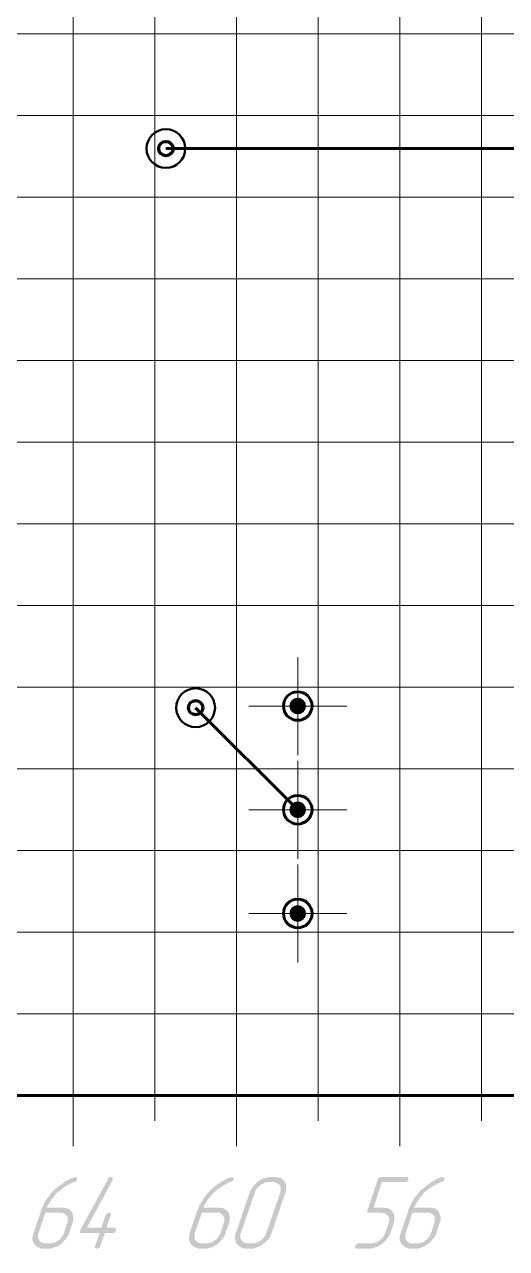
# Model space of a CAD drawing. Extents: x 260 to 1101, y 70 to 664.
# Drawn here: x 879.8 to 903.4, y 394.7 to 454.6 of the extents above; entities that cross this region are included whole.
import ezdxf

# ---------------------------------------------------------------- set-up
doc = ezdxf.new("R2010")
doc.units = 0
doc.header["$MEASUREMENT"] = 0
doc.layers.add('PDF _Геометрия', color=7, linetype='CONTINUOUS')
doc.layers.add('PDF _Сплошная заливка', color=7, linetype='CONTINUOUS')

msp = doc.modelspace()

# ---------------------------------------------------------------- hatches: boundary and pattern name
at = {"layer": 'PDF _Сплошная заливка', "transparency": 33554559}
for points in [[(893.179, 421.231), (893.179, 421.639), (893.023, 421.608), (892.891, 421.519), (892.802, 421.387), (892.771, 421.231)], [(893.179, 416.151), (893.179, 416.559), (893.023, 416.528), (892.891, 416.439), (892.802, 416.307), (892.771, 416.151)], [(893.179, 411.071), (893.179, 411.479), (893.023, 411.448), (892.891, 411.359), (892.802, 411.227), (892.771, 411.071)], [(884.068, 398.168), (884.093, 398.142), (884.119, 398.117), (884.119, 398.117), (884.119, 398.117), (884.119, 398.066), (884.119, 398.041), (884.119, 398.015), (882.849, 395.679), (883.56, 395.679), (883.763, 396.288), (883.789, 396.288), (883.789, 396.314), (883.814, 396.339), (883.84, 396.364), (883.84, 396.364), (883.865, 396.39), (883.916, 396.415), (883.941, 396.415), (883.941, 396.415), (883.966, 396.415), (883.992, 396.39), (884.017, 396.39), (884.017, 396.364), (884.043, 396.364), (884.043, 396.339), (884.017, 396.288), (883.814, 395.679), (884.195, 395.679), (884.221, 395.653), (884.246, 395.653), (884.271, 395.628), (884.271, 395.628), (884.271, 395.602), (884.271, 395.577), (884.271, 395.552), (884.271, 395.526), (884.246, 395.526), (884.246, 395.475), (884.221, 395.45), (884.195, 395.45), (884.17, 395.425), (884.144, 395.425), (884.093, 395.425), (883.738, 395.425), (883.509, 394.79), (883.509, 394.764), (883.509, 394.764), (883.484, 394.713), (883.458, 394.688), (883.433, 394.688), (883.408, 394.688), (883.382, 394.663), (883.331, 394.663), (883.331, 394.663), (883.331, 394.663), (883.306, 394.663), (883.281, 394.688), (883.255, 394.688), (883.255, 394.713), (883.255, 394.739), (883.255, 394.764), (883.255, 394.79), (883.484, 395.425), (882.595, 395.425), (882.569, 395.425), (882.544, 395.425), (882.518, 395.45), (882.518, 395.45), (882.518, 395.475), (882.518, 395.501), (882.518, 395.526), (882.518, 395.552), (883.89, 398.066), (883.89, 398.066), (883.89, 398.092), (883.916, 398.117), (883.941, 398.142), (884.043, 398.168), (884.043, 398.168)], [(898.549, 398.168), (898.574, 398.142), (898.6, 398.117), (898.6, 398.117), (898.6, 398.092), (898.6, 398.066), (898.6, 398.041), (898.6, 398.041), (898.6, 398.015), (898.574, 397.99), (898.549, 397.939), (898.523, 397.939), (898.498, 397.939), (898.473, 397.914), (898.447, 397.914), (897.304, 397.914), (896.897, 396.669), (897.406, 396.669), (897.431, 396.644), (897.482, 396.644), (897.558, 396.644), (897.634, 396.618), (897.71, 396.568), (897.787, 396.517), (897.837, 396.441), (897.837, 396.415), (897.863, 396.39), (897.888, 396.364), (897.888, 396.288), (897.914, 396.212), (897.914, 396.11), (897.914, 396.009), (897.888, 395.958), (897.888, 395.907), (897.71, 395.399), (897.71, 395.399), (897.71, 395.399), (897.71, 395.374), (897.685, 395.348), (897.66, 395.298), (897.609, 395.221), (897.558, 395.145), (897.507, 395.069), (897.406, 394.967), (897.304, 394.891), (897.304, 394.891), (897.304, 394.866), (897.279, 394.866), (897.253, 394.84), (897.228, 394.84), (897.202, 394.815), (897.126, 394.764), (897.024, 394.739), (896.923, 394.688), (896.821, 394.663), (896.72, 394.663), (896.059, 394.663), (896.034, 394.663), (896.008, 394.688), (896.008, 394.688), (895.983, 394.688), (895.983, 394.713), (895.983, 394.764), (896.008, 394.79), (896.008, 394.79), (896.008, 394.815), (896.034, 394.84), (896.059, 394.866), (896.059, 394.866), (896.085, 394.891), (896.135, 394.917), (896.161, 394.917), (896.821, 394.917), (896.872, 394.917), (896.923, 394.942), (896.974, 394.942), (897.05, 394.967), (897.126, 395.018), (897.202, 395.069), (897.202, 395.069), (897.228, 395.094), (897.253, 395.12), (897.304, 395.145), (897.355, 395.221), (897.38, 395.272), (897.431, 395.323), (897.456, 395.399), (897.634, 395.907), (897.634, 395.907), (897.634, 395.933), (897.634, 395.983), (897.66, 396.034), (897.66, 396.085), (897.66, 396.136), (897.634, 396.212), (897.609, 396.263), (897.583, 396.263), (897.583, 396.288), (897.558, 396.314), (897.533, 396.339), (897.482, 396.364), (897.431, 396.39), (897.38, 396.39), (897.304, 396.415), (896.643, 396.415), (896.643, 396.415), (896.618, 396.415), (896.593, 396.441), (896.593, 396.466), (896.567, 396.491), (896.593, 396.517), (897.101, 398.041), (897.101, 398.041), (897.101, 398.066), (897.126, 398.092), (897.126, 398.092), (897.152, 398.117), (897.202, 398.142), (897.228, 398.168), (897.279, 398.168), (898.523, 398.168)]]:
    msp.add_hatch(color=256, dxfattribs=at).paths.add_polyline_path(points)
at = {"layer": 'PDF _Сплошная заливка', "true_color": 0xffffff, "transparency": 33554559}
for points in [[(893.587, 421.231), (893.556, 421.387), (893.467, 421.519), (893.335, 421.608), (893.179, 421.639), (893.179, 421.231)], [(892.771, 421.231), (892.802, 421.075), (892.891, 420.942), (893.023, 420.854), (893.179, 420.823), (893.179, 421.231)], [(893.179, 420.823), (893.335, 420.854), (893.467, 420.942), (893.556, 421.075), (893.587, 421.231), (893.179, 421.231)], [(892.771, 416.151), (892.802, 415.995), (892.891, 415.862), (893.023, 415.774), (893.179, 415.743), (893.179, 416.151)], [(893.587, 416.151), (893.556, 416.307), (893.467, 416.439), (893.335, 416.528), (893.179, 416.559), (893.179, 416.151)], [(893.179, 415.743), (893.335, 415.774), (893.467, 415.862), (893.556, 415.995), (893.587, 416.151), (893.179, 416.151)], [(893.587, 411.071), (893.556, 411.227), (893.467, 411.359), (893.335, 411.448), (893.179, 411.479), (893.179, 411.071)], [(892.771, 411.071), (892.802, 410.915), (892.891, 410.782), (893.023, 410.694), (893.179, 410.663), (893.179, 411.071)], [(893.179, 410.663), (893.335, 410.694), (893.467, 410.782), (893.556, 410.915), (893.587, 411.071), (893.179, 411.071)]]:
    msp.add_hatch(color=7, dxfattribs=at).paths.add_polyline_path(points)
at = {"layer": 'PDF _Сплошная заливка', "transparency": 33554559}
h = msp.add_hatch(color=256, dxfattribs=at)
h.paths.add_polyline_path([(881.553, 396.415), (880.816, 396.415), (880.486, 395.425), (880.486, 395.399), (880.461, 395.374), (880.461, 395.348), (880.461, 395.298), (880.461, 395.247), (880.461, 395.171), (880.486, 395.12), (880.511, 395.069), (880.511, 395.069), (880.537, 395.044), (880.562, 395.018), (880.588, 394.993), (880.613, 394.967), (880.664, 394.942), (880.74, 394.917), (880.816, 394.917), (881.096, 394.917), (881.147, 394.917), (881.197, 394.942), (881.248, 394.942), (881.324, 394.967), (881.401, 395.018), (881.451, 395.069), (881.477, 395.069), (881.502, 395.094), (881.528, 395.12), (881.578, 395.145), (881.604, 395.221), (881.655, 395.272), (881.705, 395.348), (881.731, 395.425), (881.883, 395.907), (881.909, 395.933), (881.909, 395.958), (881.909, 395.983), (881.909, 396.034), (881.909, 396.085), (881.909, 396.161), (881.909, 396.212), (881.883, 396.263), (881.858, 396.263), (881.858, 396.288), (881.832, 396.314), (881.807, 396.339), (881.756, 396.364), (881.705, 396.39), (881.629, 396.415)], flags=0)
h.paths.add_polyline_path([(882.315, 398.168), (882.341, 398.142), (882.366, 398.117), (882.366, 398.117), (882.366, 398.092), (882.366, 398.066), (882.366, 398.041), (882.366, 398.041), (882.366, 398.015), (882.341, 397.99), (882.341, 397.965), (882.315, 397.965), (882.315, 397.965), (882.29, 397.939), (882.239, 397.914), (882.188, 397.914), (882.137, 397.888), (882.01, 397.812), (882.01, 397.812), (881.985, 397.812), (881.96, 397.787), (881.934, 397.787), (881.909, 397.761), (881.858, 397.736), (881.782, 397.685), (881.756, 397.685), (881.731, 397.66), (881.705, 397.634), (881.655, 397.609), (881.578, 397.558), (881.528, 397.482), (881.426, 397.431), (881.35, 397.355), (881.35, 397.33), (881.324, 397.33), (881.299, 397.279), (881.274, 397.253), (881.223, 397.203), (881.197, 397.126), (881.121, 397.076), (881.096, 396.999), (881.07, 396.999), (881.07, 396.974), (881.045, 396.949), (881.02, 396.898), (880.994, 396.847), (880.943, 396.796), (880.918, 396.72), (880.893, 396.669), (881.68, 396.669), (881.705, 396.669), (881.756, 396.644), (881.832, 396.644), (881.909, 396.618), (881.985, 396.568), (882.061, 396.517), (882.112, 396.441), (882.112, 396.441), (882.137, 396.415), (882.163, 396.364), (882.163, 396.288), (882.188, 396.212), (882.188, 396.136), (882.188, 396.034), (882.163, 395.958), (882.137, 395.907), (881.985, 395.399), (881.985, 395.399), (881.985, 395.399), (881.96, 395.374), (881.96, 395.348), (881.934, 395.298), (881.883, 395.221), (881.832, 395.145), (881.756, 395.069), (881.68, 394.967), (881.578, 394.891), (881.578, 394.891), (881.578, 394.866), (881.553, 394.866), (881.528, 394.84), (881.502, 394.84), (881.477, 394.815), (881.401, 394.764), (881.299, 394.739), (881.197, 394.688), (881.096, 394.663), (880.969, 394.663), (880.689, 394.663), (880.664, 394.663), (880.613, 394.663), (880.562, 394.688), (880.486, 394.713), (880.41, 394.764), (880.334, 394.815), (880.283, 394.891), (880.283, 394.891), (880.257, 394.917), (880.232, 394.967), (880.207, 395.018), (880.181, 395.094), (880.181, 395.196), (880.207, 395.298), (880.207, 395.348), (880.232, 395.399), (880.613, 396.517), (880.613, 396.517), (880.613, 396.542), (880.613, 396.568), (880.638, 396.618), (880.664, 396.669), (880.689, 396.72), (880.715, 396.771), (880.74, 396.847), (880.816, 396.974), (880.918, 397.152), (880.994, 397.228), (881.045, 397.304), (881.121, 397.406), (881.197, 397.482), (881.197, 397.482), (881.223, 397.507), (881.248, 397.533), (881.274, 397.558), (881.324, 397.584), (881.375, 397.634), (881.426, 397.685), (881.502, 397.736), (881.578, 397.787), (881.655, 397.838), (881.731, 397.914), (881.832, 397.965), (882.01, 398.066), (882.137, 398.117), (882.239, 398.142), (882.29, 398.168)], flags=0)
h = msp.add_hatch(color=256, dxfattribs=at)
h.paths.add_polyline_path([(889.225, 396.415), (888.489, 396.415), (888.133, 395.425), (888.133, 395.399), (888.133, 395.374), (888.133, 395.348), (888.133, 395.298), (888.133, 395.247), (888.133, 395.171), (888.133, 395.12), (888.184, 395.069), (888.184, 395.069), (888.184, 395.044), (888.209, 395.018), (888.234, 394.993), (888.285, 394.967), (888.336, 394.942), (888.412, 394.917), (888.463, 394.917), (888.768, 394.917), (888.793, 394.917), (888.844, 394.942), (888.92, 394.942), (888.971, 394.967), (889.047, 395.018), (889.124, 395.069), (889.149, 395.069), (889.149, 395.094), (889.2, 395.12), (889.225, 395.145), (889.276, 395.221), (889.327, 395.272), (889.352, 395.348), (889.403, 395.425), (889.556, 395.907), (889.556, 395.933), (889.581, 395.958), (889.581, 395.983), (889.581, 396.034), (889.581, 396.085), (889.581, 396.161), (889.556, 396.212), (889.53, 396.263), (889.53, 396.263), (889.53, 396.288), (889.505, 396.314), (889.454, 396.339), (889.429, 396.364), (889.378, 396.39), (889.301, 396.415)], flags=0)
h.paths.add_polyline_path([(889.987, 398.168), (890.013, 398.142), (890.038, 398.117), (890.038, 398.117), (890.038, 398.092), (890.038, 398.066), (890.038, 398.041), (890.038, 398.041), (890.013, 398.015), (890.013, 397.99), (889.987, 397.965), (889.987, 397.965), (889.962, 397.965), (889.937, 397.939), (889.911, 397.914), (889.86, 397.914), (889.784, 397.888), (889.657, 397.812), (889.657, 397.812), (889.657, 397.812), (889.632, 397.787), (889.606, 397.787), (889.556, 397.761), (889.53, 397.736), (889.429, 397.685), (889.429, 397.685), (889.403, 397.66), (889.378, 397.634), (889.301, 397.609), (889.251, 397.558), (889.174, 397.482), (889.098, 397.431), (889.022, 397.355), (889.022, 397.33), (888.997, 397.33), (888.971, 397.279), (888.946, 397.253), (888.895, 397.203), (888.844, 397.126), (888.793, 397.076), (888.743, 396.999), (888.743, 396.999), (888.717, 396.974), (888.717, 396.949), (888.692, 396.898), (888.641, 396.847), (888.616, 396.796), (888.59, 396.72), (888.565, 396.669), (889.352, 396.669), (889.378, 396.669), (889.429, 396.644), (889.479, 396.644), (889.581, 396.618), (889.632, 396.568), (889.708, 396.517), (889.784, 396.441), (889.784, 396.441), (889.784, 396.415), (889.81, 396.364), (889.835, 396.288), (889.86, 396.212), (889.86, 396.136), (889.835, 396.034), (889.835, 395.958), (889.81, 395.907), (889.632, 395.399), (889.632, 395.399), (889.632, 395.399), (889.632, 395.374), (889.632, 395.348), (889.606, 395.298), (889.556, 395.221), (889.505, 395.145), (889.429, 395.069), (889.352, 394.967), (889.251, 394.891), (889.251, 394.891), (889.225, 394.866), (889.225, 394.866), (889.2, 394.84), (889.174, 394.84), (889.124, 394.815), (889.073, 394.764), (888.971, 394.739), (888.87, 394.688), (888.743, 394.663), (888.641, 394.663), (888.361, 394.663), (888.336, 394.663), (888.285, 394.663), (888.234, 394.688), (888.158, 394.713), (888.082, 394.764), (888.006, 394.815), (887.93, 394.891), (887.93, 394.891), (887.93, 394.917), (887.904, 394.967), (887.879, 395.018), (887.853, 395.094), (887.853, 395.196), (887.853, 395.298), (887.879, 395.348), (887.879, 395.399), (888.26, 396.517), (888.26, 396.517), (888.285, 396.542), (888.285, 396.568), (888.311, 396.618), (888.311, 396.669), (888.336, 396.72), (888.361, 396.771), (888.412, 396.847), (888.489, 396.974), (888.59, 397.152), (888.641, 397.228), (888.717, 397.304), (888.793, 397.406), (888.87, 397.482), (888.87, 397.482), (888.87, 397.507), (888.92, 397.533), (888.946, 397.558), (888.971, 397.584), (889.022, 397.634), (889.098, 397.685), (889.149, 397.736), (889.225, 397.787), (889.301, 397.838), (889.403, 397.914), (889.479, 397.965), (889.683, 398.066), (889.784, 398.117), (889.911, 398.142), (889.962, 398.168), (889.962, 398.168)], flags=0)
h = msp.add_hatch(color=256, dxfattribs=at)
h.paths.add_polyline_path([(891.994, 397.914), (891.715, 397.914), (891.664, 397.914), (891.613, 397.888), (891.563, 397.888), (891.486, 397.838), (891.41, 397.812), (891.334, 397.761), (891.334, 397.761), (891.308, 397.736), (891.283, 397.711), (891.232, 397.66), (891.181, 397.609), (891.156, 397.558), (891.105, 397.482), (891.08, 397.406), (890.394, 395.425), (890.394, 395.399), (890.394, 395.374), (890.368, 395.348), (890.368, 395.298), (890.368, 395.247), (890.368, 395.171), (890.394, 395.12), (890.419, 395.069), (890.419, 395.069), (890.445, 395.044), (890.47, 395.018), (890.495, 394.993), (890.546, 394.967), (890.597, 394.942), (890.648, 394.917), (890.724, 394.917), (891.004, 394.917), (891.054, 394.917), (891.105, 394.942), (891.156, 394.942), (891.232, 394.967), (891.308, 395.018), (891.359, 395.069), (891.385, 395.069), (891.41, 395.094), (891.435, 395.12), (891.486, 395.145), (891.512, 395.196), (891.563, 395.272), (891.613, 395.323), (891.639, 395.425), (892.325, 397.406), (892.325, 397.431), (892.325, 397.457), (892.35, 397.482), (892.35, 397.533), (892.35, 397.584), (892.35, 397.634), (892.325, 397.711), (892.299, 397.761), (892.299, 397.761), (892.274, 397.787), (892.248, 397.812), (892.223, 397.838), (892.172, 397.863), (892.121, 397.888), (892.071, 397.914)], flags=0)
h.paths.add_polyline_path([(892.121, 398.168), (892.198, 398.142), (892.248, 398.142), (892.325, 398.117), (892.401, 398.066), (892.477, 398.015), (892.528, 397.939), (892.528, 397.939), (892.553, 397.914), (892.579, 397.863), (892.604, 397.787), (892.604, 397.711), (892.604, 397.634), (892.604, 397.533), (892.604, 397.482), (892.579, 397.406), (891.893, 395.399), (891.893, 395.399), (891.893, 395.399), (891.893, 395.374), (891.867, 395.348), (891.842, 395.298), (891.817, 395.221), (891.766, 395.145), (891.69, 395.069), (891.588, 394.967), (891.486, 394.891), (891.486, 394.891), (891.486, 394.866), (891.461, 394.866), (891.435, 394.84), (891.41, 394.84), (891.385, 394.815), (891.308, 394.764), (891.207, 394.739), (891.105, 394.688), (891.004, 394.663), (890.877, 394.663), (890.597, 394.663), (890.597, 394.663), (890.546, 394.663), (890.47, 394.688), (890.394, 394.713), (890.343, 394.764), (890.267, 394.815), (890.191, 394.891), (890.191, 394.891), (890.165, 394.917), (890.165, 394.967), (890.14, 395.018), (890.114, 395.094), (890.114, 395.196), (890.114, 395.298), (890.114, 395.348), (890.14, 395.399), (890.826, 397.406), (890.826, 397.431), (890.826, 397.431), (890.826, 397.457), (890.851, 397.457), (890.877, 397.507), (890.902, 397.584), (890.978, 397.66), (891.029, 397.761), (891.131, 397.838), (891.207, 397.939), (891.232, 397.939), (891.232, 397.939), (891.258, 397.965), (891.283, 397.965), (891.308, 397.99), (891.334, 398.015), (891.41, 398.066), (891.486, 398.092), (891.613, 398.117), (891.715, 398.142), (891.766, 398.168)], flags=0)
h = msp.add_hatch(color=256, dxfattribs=at)
h.paths.add_polyline_path([(899.54, 396.415), (898.803, 396.415), (898.473, 395.425), (898.473, 395.399), (898.447, 395.374), (898.447, 395.348), (898.447, 395.298), (898.447, 395.247), (898.447, 395.171), (898.473, 395.12), (898.498, 395.069), (898.498, 395.069), (898.523, 395.044), (898.523, 395.018), (898.574, 394.993), (898.6, 394.967), (898.65, 394.942), (898.727, 394.917), (898.803, 394.917), (899.082, 394.917), (899.133, 394.917), (899.184, 394.942), (899.235, 394.942), (899.311, 394.967), (899.387, 395.018), (899.438, 395.069), (899.463, 395.069), (899.489, 395.094), (899.514, 395.12), (899.565, 395.145), (899.59, 395.221), (899.641, 395.272), (899.692, 395.348), (899.717, 395.425), (899.87, 395.907), (899.895, 395.933), (899.895, 395.958), (899.895, 395.983), (899.895, 396.034), (899.895, 396.085), (899.895, 396.161), (899.895, 396.212), (899.87, 396.263), (899.844, 396.263), (899.844, 396.288), (899.819, 396.314), (899.794, 396.339), (899.743, 396.364), (899.692, 396.39), (899.616, 396.415)], flags=0)
h.paths.add_polyline_path([(900.302, 398.168), (900.327, 398.142), (900.353, 398.117), (900.353, 398.117), (900.353, 398.092), (900.353, 398.066), (900.353, 398.041), (900.353, 398.041), (900.353, 398.015), (900.327, 397.99), (900.327, 397.965), (900.302, 397.965), (900.302, 397.965), (900.276, 397.939), (900.226, 397.914), (900.175, 397.914), (900.124, 397.888), (899.997, 397.812), (899.997, 397.812), (899.971, 397.812), (899.946, 397.787), (899.921, 397.787), (899.895, 397.761), (899.844, 397.736), (899.768, 397.685), (899.743, 397.685), (899.717, 397.66), (899.692, 397.634), (899.641, 397.609), (899.565, 397.558), (899.489, 397.482), (899.413, 397.431), (899.336, 397.355), (899.336, 397.33), (899.311, 397.33), (899.286, 397.279), (899.26, 397.253), (899.209, 397.203), (899.158, 397.126), (899.108, 397.076), (899.082, 396.999), (899.057, 396.999), (899.057, 396.974), (899.032, 396.949), (899.006, 396.898), (898.981, 396.847), (898.93, 396.796), (898.905, 396.72), (898.879, 396.669), (899.667, 396.669), (899.692, 396.669), (899.743, 396.644), (899.819, 396.644), (899.895, 396.618), (899.971, 396.568), (900.048, 396.517), (900.098, 396.441), (900.098, 396.441), (900.124, 396.415), (900.124, 396.364), (900.149, 396.288), (900.175, 396.212), (900.175, 396.136), (900.175, 396.034), (900.149, 395.958), (900.124, 395.907), (899.971, 395.399), (899.971, 395.399), (899.946, 395.399), (899.946, 395.374), (899.946, 395.348), (899.921, 395.298), (899.87, 395.221), (899.819, 395.145), (899.743, 395.069), (899.667, 394.967), (899.565, 394.891), (899.565, 394.891), (899.565, 394.866), (899.54, 394.866), (899.514, 394.84), (899.489, 394.84), (899.463, 394.815), (899.387, 394.764), (899.286, 394.739), (899.184, 394.688), (899.082, 394.663), (898.955, 394.663), (898.676, 394.663), (898.65, 394.663), (898.6, 394.663), (898.549, 394.688), (898.473, 394.713), (898.396, 394.764), (898.32, 394.815), (898.269, 394.891), (898.269, 394.891), (898.244, 394.917), (898.219, 394.967), (898.193, 395.018), (898.168, 395.094), (898.168, 395.196), (898.193, 395.298), (898.193, 395.348), (898.219, 395.399), (898.6, 396.517), (898.6, 396.517), (898.6, 396.542), (898.6, 396.568), (898.625, 396.618), (898.65, 396.669), (898.676, 396.72), (898.701, 396.771), (898.727, 396.847), (898.803, 396.974), (898.905, 397.152), (898.981, 397.228), (899.032, 397.304), (899.108, 397.406), (899.184, 397.482), (899.184, 397.482), (899.209, 397.507), (899.235, 397.533), (899.26, 397.558), (899.311, 397.584), (899.362, 397.634), (899.413, 397.685), (899.489, 397.736), (899.565, 397.787), (899.641, 397.838), (899.717, 397.914), (899.819, 397.965), (899.997, 398.066), (900.098, 398.117), (900.226, 398.142), (900.276, 398.168), (900.276, 398.168)], flags=0)

# ---------------------------------------------------------------- linework, layer by layer
at = {"layer": 'PDF _Геометрия', "lineweight": 60}
msp.add_lwpolyline([(1010.201, 562.151), (770.156, 562.151), (770.156, 402.151), (1010.201, 402.151)], close=True, dxfattribs=at)
msp.add_lwpolyline([(1010.201, 562.151), (770.156, 562.151), (770.156, 402.151), (1010.201, 402.151)], close=True, dxfattribs=at)
at = {"layer": 'PDF _Геометрия', "lineweight": 20}
for points in [[(1011.441, 402.151), (1010.201, 402.151), (1010.201, 562.151), (770.156, 562.151), (770.156, 402.151), (1010.201, 402.151), (1012.681, 402.151)], [(882.177, 399.671), (882.177, 402.151), (882.177, 562.151)], [(886.178, 400.911), (886.178, 402.151), (886.178, 562.151)], [(890.178, 399.671), (890.178, 402.151), (890.178, 562.151)], [(894.179, 400.911), (894.179, 402.151), (894.179, 562.151)], [(898.18, 399.671), (898.18, 402.151), (898.18, 562.151)], [(902.181, 400.911), (902.181, 402.151), (902.181, 562.151)], [(770.156, 454.151), (1010.201, 454.151), (1011.441, 454.151)], [(770.156, 450.151), (1010.201, 450.151), (1012.681, 450.151)], [(770.156, 446.151), (1010.201, 446.151), (1011.441, 446.151)], [(770.156, 442.151), (1010.201, 442.151), (1012.681, 442.151)], [(770.156, 438.151), (1010.201, 438.151), (1011.441, 438.151)], [(770.156, 434.151), (1010.201, 434.151), (1012.681, 434.151)], [(770.156, 430.151), (1010.201, 430.151), (1011.441, 430.151)], [(770.156, 426.151), (1010.201, 426.151), (1012.681, 426.151)], [(893.179, 418.831), (893.179, 423.631)], [(770.156, 422.151), (1010.201, 422.151), (1011.441, 422.151)], [(890.778, 421.231), (895.579, 421.231)], [(893.179, 413.751), (893.179, 418.551)], [(770.156, 418.151), (1010.201, 418.151), (1012.681, 418.151)], [(890.778, 416.151), (895.579, 416.151)], [(770.156, 414.151), (1010.201, 414.151), (1011.441, 414.151)], [(893.179, 408.671), (893.179, 413.471)], [(890.778, 411.071), (895.579, 411.071)], [(770.156, 410.151), (1010.201, 410.151), (1012.681, 410.151)], [(770.156, 406.151), (1010.201, 406.151), (1011.441, 406.151)], [(882.177, 400.911), (882.177, 402.151)], [(890.178, 400.911), (890.178, 402.151)], [(898.18, 400.911), (898.18, 402.151)]]:
    msp.add_lwpolyline(points, dxfattribs=at)
at = {"layer": 'PDF _Геометрия', "lineweight": 60}
for points in [[(886.722, 448.534), (945.936, 448.534)], [(888.178, 421.151), (893.179, 416.151)]]:
    msp.add_lwpolyline(points, dxfattribs=at)
at = {"layer": 'PDF _Геометрия', "lineweight": 50}
for centre in [(886.722, 448.534), (888.178, 421.151)]:
    msp.add_circle(centre, 0.95, dxfattribs=at)
at = {"layer": 'PDF _Геометрия', "color": 7, "lineweight": 70, "true_color": 0xffffff}
for centre in [(886.722, 448.534), (888.178, 421.151)]:
    msp.add_circle(centre, 0.35, dxfattribs=at)
at = {"layer": 'PDF _Геометрия', "lineweight": 60}
for centre in [(893.179, 421.231), (893.179, 416.151), (893.179, 411.071)]:
    msp.add_circle(centre, 0.7, dxfattribs=at)

doc.saveas('drawing.dxf')
